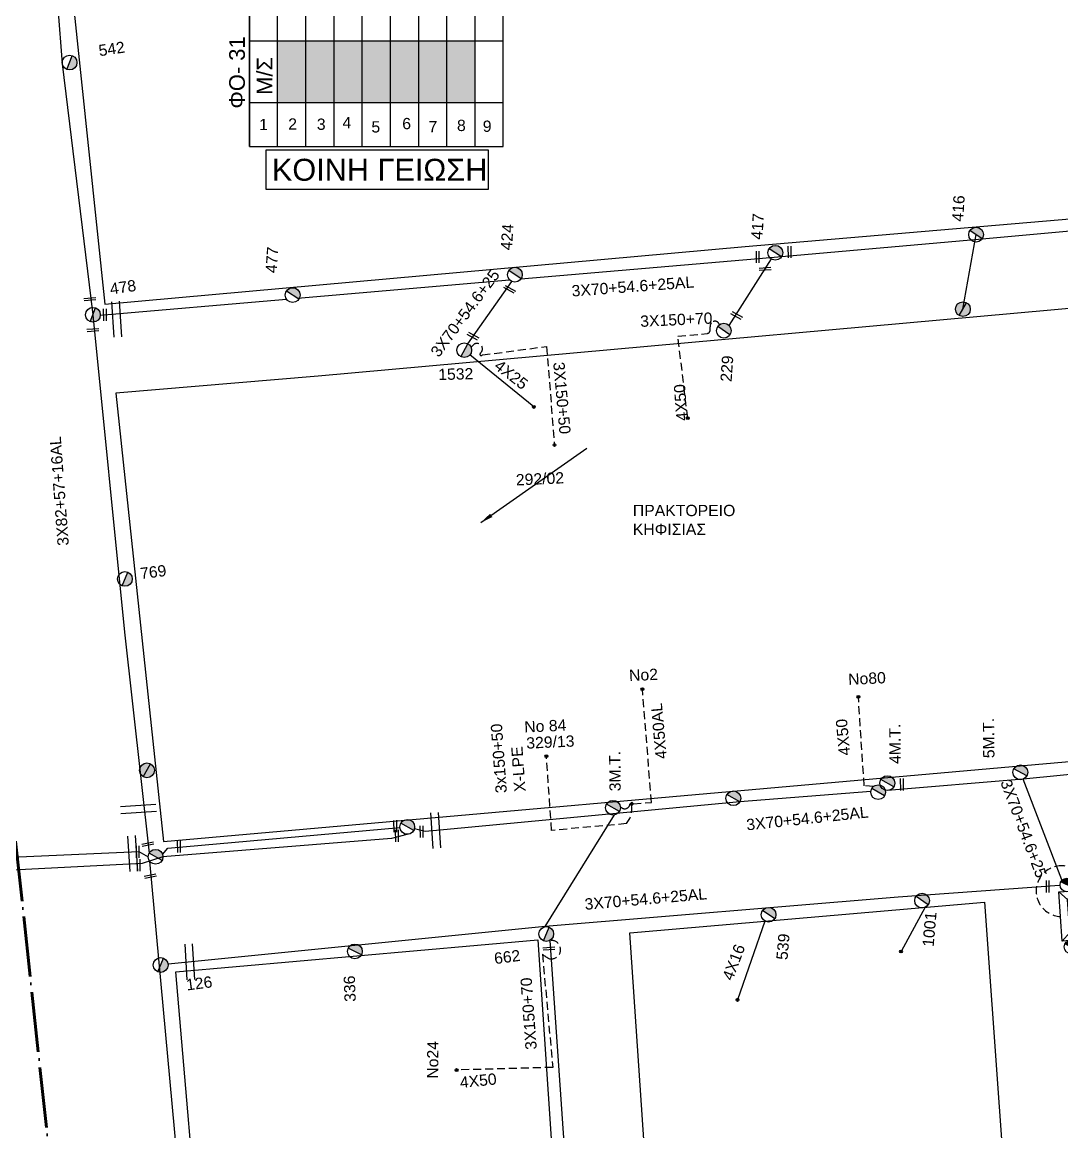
# Model space of a CAD drawing. Header units: millimetres. Extents: x 918 to 3138, y 719 to 1759.
# Drawn here: x 1130.3 to 1296.1, y 1071.1 to 1248.1 of the extents above; entities that cross this region are included whole.
import ezdxf
from ezdxf.enums import TextEntityAlignment as Align

# ---------------------------------------------------------------- set-up
doc = ezdxf.new("R2010")
doc.units = ezdxf.units.MM
doc.header["$LTSCALE"] = 0.5
doc.linetypes.add('ACAD_ISO04W100', pattern=[30, 24, -3, 0, -3])
doc.linetypes.add('DASHED', pattern=[19.05, 12.7, -6.35])
for name, color, linetype in [('Άγνωστα', 7, 'Continuous'), ('Ασφαλειοκιβώτια Χ.Τ 9 αναχωρήσεων', 7, 'Continuous'), ('Επιγραφές - Σχήματα', 7, 'Continuous'), ('Καλώδια ΧΤ   3x150+50AL', 7, 'DASHED'), ('Καλώδια ΧΤ   4x50AL', 7, 'DASHED'), ('Μηχανική τομή', 7, 'Continuous'), ('Στύλος Ξύλινος', 7, 'Continuous'), ('Στύλος Ξύλινος @ 1', 7, 'Continuous'), ('Στύλος ΦΜ', 7, 'Continuous'), ('Στύλος ΦΜ @ 1', 7, 'Continuous'), ('Συνδέσεις', 7, 'Continuous'), ('Συνεστραμμένα ΧΤ   3x70+54.6+25 AL', 7, 'SYN_LINE'), ('Τομή', 7, 'Continuous'), ('Υποσταθμός εναέριος 2 στύλων', 7, 'Continuous'), ('Υποσταθμός πόλεως', 7, 'Continuous'), ('Υπόβαθρο ΔΕΗ', 7, 'Continuous'), ('Υπόγεια καλώδια Παροχών ΧΤ   4x25', 7, 'DASHED'), ('Υπόγεια καλώδια Παροχών ΧΤ   4x50AL', 7, 'DASHED')]:
    doc.layers.add(name, color=color, linetype=linetype)
doc.styles.add('arial', font='ARIAL.TTF')
doc.styles.get("Standard").update_dxf_attribs({"font": 'ARIAL.TTF'})
doc.linetypes.add('SYN_LINE', pattern='A,0.5,-0.0001,["/\\/\\/\\/",Standard,S=0.1,R=0,X=0,Y=-0.05],-0.25', length=0.7501)
doc.dimstyles.new('ISO-25', dxfattribs={"dimtxt": 2.5, "dimasz": 2.5, "dimexe": 1.25, "dimexo": 0.625, "dimtad": 1, "dimtxsty": 'Standard', "dimcen": 2.5, "dimadec": 0, "dimazin": 0, "dimtfac": 1, "dimtmove": 0, "dimatfit": 3, "dimfxl": 1, "dimarcsym": 0})

# ---------------------------------------------------------------- blocks, each defined once
blk = doc.blocks.new('ΑΣΦΑΛΕΙΟΚΙΒΩΤΙΟ ΥΠΟΣΤΑΘΜΟΥ 9 ΑΝΑΧΩΡΗΣΕΩΝ')
at = {"layer": 'Ασφαλειοκιβώτια Χ.Τ 9 αναχωρήσεων', "ltscale": 40}
for p, q in [((-23.8, 40.36), (24.02, 40.36)), ((-9.72, 40.36), (-9.72, -40.64)), ((9.94, 40.36), (9.94, -40.64)), ((-23.8, 31.36), (24.02, 31.36)), ((-23.8, 22.36), (24.02, 22.36)), ((-23.8, 13.36), (24.02, 13.36)), ((-23.8, 4.36), (24.02, 4.36)), ((-23.8, -4.64), (24.02, -4.64)), ((-23.8, -13.64), (24.02, -13.64)), ((-23.8, -22.64), (24.02, -22.64)), ((-23.8, -31.64), (24.02, -31.64))]:
    blk.add_line(p, q, dxfattribs=at)
at = {"layer": 'Ασφαλειοκιβώτια Χ.Τ 9 αναχωρήσεων'}
blk.add_lwpolyline([(-23.8, -40.64), (24.02, -40.64), (24.02, 40.36), (-23.8, 40.36)], close=True, dxfattribs=at)
for s, p in [('1', (-18.54, 37.25)), ('2', (-18.39, 27.98)), ('3', (-18.45, 18.85)), ('4', (-17.96, 10.67)), ('5', (-19.3, 1.44)), ('6', (-18.25, -8.4)), ('7', (-19.23, -16.79)), ('8', (-18.84, -25.86)), ('9', (-19.09, -34.08))]:
    blk.add_text(s, height=3.6, rotation=270, dxfattribs=at).set_placement(p)
at = {"layer": 'Ασφαλειοκιβώτια Χ.Τ 9 αναχωρήσεων', "ltscale": 40}
for tag, height, p in [('ΟΝΟΜΑ', 5, (-0.16, 44.31)), ('ΚΕΙΜΕΝΟ 1', 2, (17.06, 35.59)), ('ΚΕΙΜΕΝΟ 2', 2, (17.06, 26.88)), ('ΚΕΙΜΕΝΟ 3', 2, (17.06, 17.69)), ('ΚΕΙΜΕΝΟ 4', 2, (17.06, 8.71)), ('ΚΕΙΜΕΝΟ 5', 2, (17.06, -0.13)), ('ΚΕΙΜΕΝΟ 6', 2, (17.06, -9.05)), ('ΚΕΙΜΕΝΟ 7', 2, (17.06, -18.13)), ('ΚΕΙΜΕΝΟ 8', 2, (17.06, -26.85)), ('ΚΕΙΜΕΝΟ 9', 2, (17.06, -35.99)), ('ΣΧ', 2, (-0.1, -42.64))]:
    blk.add_attdef(tag, text='', height=height, dxfattribs=at).set_placement(p, align=Align.MIDDLE_CENTER)
blk = doc.blocks.new('ΜΗΧΑΝΙΚΗ ΤΟΜΗ')
at = {"layer": 'Μηχανική τομή', "ltscale": 40}
for p, q in [((-1.89, 0.78), (1.89, 0.78)), ((1.89, 0), (-1.89, 0))]:
    blk.add_line(p, q, dxfattribs=at)
blk = doc.blocks.new('ΤΟΜΗ')
at = {"layer": 'Τομή', "ltscale": 40}
for p, q in [((-5.68, 0), (5.68, 0)), ((5.68, -2.33), (-5.68, -2.33))]:
    blk.add_line(p, q, dxfattribs=at)
blk = doc.blocks.new('ΥΠΑΡΧΩΝ ΤΣΙΜΕΝΤΕΝΙΟΣ ΣΤΥΛΟΣ')
at = {"layer": 'Στύλος ΦΜ'}
blk.add_hatch(color=7, dxfattribs=at).paths.add_polyline_path([(-1.29, -2.28, 0.574793), (2.62, 0, 0.268822), (1.3, 2.27)])
at = {"layer": 'Στύλος ΦΜ', "color": 7}
blk.add_line((-1.29, -2.28), (1.3, 2.27), dxfattribs=at)
blk.add_circle((0, 0), 2.62, dxfattribs=at)
at = {"layer": 'Στύλος ΦΜ', "flags": 4}
for tag, p in [('ΑΡΙΘΜΟΣ', (-4.68, 8.05)), ('ΤΥΠΟΣ', (-4.91, 3.03))]:
    blk.add_attdef(tag, p, '', height=4, dxfattribs=at)
blk = doc.blocks.new('ΥΠΑΡΧΩΝ ΞΥΛΙΝΟΣ ΣΤΥΛΟΣ')
at = {"layer": 'Στύλος Ξύλινος'}
h = blk.add_hatch(color=7, dxfattribs=at)
h.paths.add_polyline_path([(-2.62, 0, 0.270008), (-1.29, -2.28), (1.3, 2.27, 0.576266)])
h.paths.add_polyline_path([(-1.29, -2.28, 0.574793), (2.62, 0, 0.268822), (1.3, 2.27)])
at = {"layer": 'Στύλος Ξύλινος', "color": 7}
blk.add_line((-1.29, -2.28), (1.3, 2.27), dxfattribs=at)
blk.add_circle((0, 0), 2.62, dxfattribs=at)
at = {"layer": 'Στύλος Ξύλινος', "flags": 4}
for tag, p in [('ΑΡΙΘΜΟΣ', (-4.91, 8.6)), ('ΤΥΠΟΣ', (-4.85, 3.39))]:
    blk.add_attdef(tag, p, '', height=4, dxfattribs=at)
blk = doc.blocks.new('ΥΠΟΣΤΑΘΜΟΣ ΕΝΑΕΡΙΟΣ ΕΠΙ 2 ΣΤΥΛΩΝ')
at = {"layer": 'Υποσταθμός εναέριος 2 στύλων', "linetype": 'Continuous'}
for points in [[(-11.97, -2.11, 0.574793), (-8.45, -0.07, 0.268822), (-9.64, 1.98)], [(9.68, -2.15, 0.574793), (13.19, -0.1, 0.268822), (12.01, 1.95)]]:
    blk.add_hatch(color=256, dxfattribs=at).paths.add_polyline_path(points)
for p, q in [((-11.97, -2.11), (-9.64, 1.98)), ((9.68, -2.15), (12.01, 1.95))]:
    blk.add_line(p, q, dxfattribs=at)
for centre in [(-10.81, -0.07), (10.84, -0.1)]:
    blk.add_circle(centre, 2.36, dxfattribs=at)
at = {"layer": 'Υποσταθμός πόλεως', "linetype": 'Continuous', "ltscale": 40}
blk.add_lwpolyline([(-8.57, 2.82), (8.57, 2.82), (8.57, -2.82), (-8.57, -2.82)], close=True, dxfattribs=at)
for points in [[(-5.75, 0), (-8.57, 2.82)], [(-8.57, -2.82), (-5.75, 0)], [(-5.75, 0), (5.75, 0)], [(5.75, 0), (8.57, 2.82)], [(8.57, -2.82), (5.75, 0)]]:
    blk.add_lwpolyline(points, dxfattribs=at)
at = {"layer": 'Υποσταθμός εναέριος 2 στύλων', "ltscale": 40, "flags": 1}
for tag, p in [('ΜΕΤΑΣΧΗΜΑΤΙΣΜΟΣ', (14.09, 2.51)), ('ΙΣΧΥΣ', (14.07, -0.28)), ('ΑΡΙΘΜΟΣ', (14.19, -3))]:
    blk.add_attdef(tag, p, '', height=1.8, dxfattribs=at)
blk = doc.blocks.new('_ΣΥΝΔΕΣΗ')
at = {"layer": 'Συνδέσεις', "linetype": 'SYN_LINE', "ltscale": 40}
blk.add_hatch(color=256, dxfattribs=at).paths.add_polyline_path([(0.5, -0.01, 1), (-0.5, -0.01, 1)])
at = {"layer": 'Συνδέσεις'}
blk.add_circle((0, -0.01), 0.5, dxfattribs=at)
blk = doc.blocks.new('TSONTA XT1')
at = {"ltscale": 40}
h = blk.add_hatch(color=256, dxfattribs=at)
h.dxf.hatch_style = 1
h.paths.add_polyline_path([(595.96, 2487.66), (597.07, 2488.77), (595.96, 2489.87), (594.85, 2488.77)])
blk.add_lwpolyline([(594.85, 2488.77), (595.96, 2489.87), (597.07, 2488.77), (595.96, 2487.66)], close=True, dxfattribs=at)

msp = doc.modelspace()

# ---------------------------------------------------------------- hatches: boundary and pattern name
at = {"layer": 'Ασφαλειοκιβώτια Χ.Τ 9 αναχωρήσεων', "ltscale": 40}
for color, points in [(151, [(1171.01, 1245.08), (1171.01, 1235.26), (1175.51, 1235.26), (1175.51, 1245.08)]), (30, [(1175.51, 1245.08), (1175.51, 1235.26), (1180.01, 1235.26), (1180.01, 1245.08)]), (6, [(1180.01, 1245.08), (1180.01, 1235.26), (1184.51, 1235.26), (1184.51, 1245.08)]), (62, [(1184.51, 1245.08), (1184.51, 1235.26), (1189.01, 1235.26), (1189.01, 1245.08)]), (5, [(1189.01, 1245.08), (1189.01, 1235.26), (1193.51, 1235.26), (1193.51, 1245.08)]), (2, [(1193.51, 1245.08), (1193.51, 1235.26), (1198.01, 1235.26), (1198.01, 1245.08)]), (85, [(1198.01, 1245.08), (1198.01, 1235.26), (1202.51, 1235.26), (1202.51, 1245.08)])]:
    msp.add_hatch(color=color, dxfattribs=at).paths.add_polyline_path(points)

# ---------------------------------------------------------------- linework, layer by layer
at = {"layer": 'Άγνωστα', "color": 2, "ltscale": 40}
msp.add_lwpolyline([(1133.88, 1277.17), (1136.67, 1241.42), (1141.55, 1201.39), (1146.59, 1150.79), (1150.51, 1115.52)], dxfattribs=at)
at = {"layer": 'Άγνωστα', "color": 62, "linetype": 'DASHED', "ltscale": 0.2}
msp.add_lwpolyline([(1236.42, 1184.92), (1234.85, 1197.96), (1239.52, 1198.41, 0.328761), (1239.98, 1198.82, 0.089563), (1240, 1199.47, -0.215499), (1240.18, 1200.1, -0.613405), (1241.48, 1199.8, -5.429327)], format="xyb", dxfattribs=at)
at = {"layer": 'Άγνωστα', "color": 5, "ltscale": 40}
msp.add_lwpolyline([(1150.58, 1114.26), (1154.86, 1067.55), (1161.12, 1001.15), (1162.29, 986.76), (1162.35, 986.26)], dxfattribs=at)
at = {"layer": 'Άγνωστα', "color": 27, "linetype": 'SYN_LINE', "ltscale": 15}
msp.add_lwpolyline([(1248.73, 1104.69), (1244.36, 1092.12)], dxfattribs=at)
at = {"layer": 'Άγνωστα', "color": 27, "linetype": 'DASHED', "ltscale": 0.2}
msp.add_lwpolyline([(1214.41, 1101.6, -1.25864), (1214.27, 1098.73, -0.039371), (1213.25, 1099.4), (1214.89, 1081.36)], format="xyb", dxfattribs=at)
msp.add_lwpolyline([(1214.89, 1081.36), (1199.56, 1080.95)], dxfattribs=at)
at = {"layer": 'Επιγραφές - Σχήματα', "color": 1, "linetype": 'ACAD_ISO04W100', "lineweight": 60, "ltscale": 0.8}
msp.add_lwpolyline([(1061.96, 1743.03), (1145.77, 963.48)], dxfattribs=at)
at = {"layer": 'Επιγραφές - Σχήματα', "color": 190}
msp.add_lwpolyline([(1169.14, 1221.45), (1204.65, 1221.45), (1204.65, 1227.62), (1169.14, 1227.62)], close=True, dxfattribs=at)
at = {"layer": 'Καλώδια ΧΤ   3x150+50AL', "color": 62, "linetype": 'DASHED', "ltscale": 0.2}
msp.add_lwpolyline([(1201.94, 1195.98, -1.598658), (1203.33, 1195.25, 1.062501), (1203.67, 1194.98), (1213.9, 1196.34), (1215.17, 1180.63)], format="xyb", dxfattribs=at)
at = {"layer": 'Καλώδια ΧΤ   3x150+50AL', "color": 27, "ltscale": 0.2}
msp.add_lwpolyline([(1227.48, 1123.13, -0.202337), (1226.66, 1120.24), (1214.71, 1119.16), (1213.88, 1131.11)], format="xyb", dxfattribs=at)
at = {"layer": 'Καλώδια ΧΤ   3x150+50AL', "color": 27, "ltscale": 20}
msp.add_arc((1226.37, 1123.46), 0.851, 213.4661, 355.6087, dxfattribs=at)
at = {"layer": 'Καλώδια ΧΤ   4x50AL', "color": 1, "linetype": 'DASHED', "ltscale": 0.2}
msp.add_lwpolyline([(1266.03, 1126.15), (1264.57, 1126.29), (1263.64, 1140.46)], dxfattribs=at)
at = {"layer": 'Συνεστραμμένα ΧΤ   3x70+54.6+25 AL', "color": 62, "linetype": 'SYN_LINE', "ltscale": 20}
for points in [[(1209.81, 1207.12), (1251.42, 1210.71), (1283.4, 1213.52), (1323.8, 1217.18)], [(1174.16, 1204.03), (1208.02, 1206.96)], [(1142.73, 1201.31), (1172.42, 1203.88)]]:
    msp.add_lwpolyline(points, dxfattribs=at)
at = {"layer": 'Συνεστραμμένα ΧΤ   3x70+54.6+25 AL', "color": 62, "linetype": 'SYN_LINE', "ltscale": 15}
for points in [[(1280.31, 1202.29), (1282.42, 1214.17)], [(1243.01, 1199.69), (1249.76, 1210.29)]]:
    msp.add_lwpolyline(points, dxfattribs=at)
at = {"layer": 'Συνεστραμμένα ΧΤ   3x70+54.6+25 AL', "color": 62, "ltscale": 15}
msp.add_lwpolyline([(1201.34, 1196.78), (1208.37, 1206.72)], dxfattribs=at)
at = {"layer": 'Συνεστραμμένα ΧΤ   3x70+54.6+25 AL', "color": 1, "ltscale": 20}
for points in [[(1330.24, 1131.04), (1313.52, 1129.66), (1289.91, 1127.33), (1268.3, 1125.52)], [(1296.09, 1111.28), (1289.91, 1127.33)], [(1265.63, 1125.39), (1244.73, 1123.72), (1223.9, 1121.76)], [(1223.9, 1121.76), (1196.34, 1119.16), (1194.53, 1118.99), (1192.84, 1119.43)]]:
    msp.add_lwpolyline(points, dxfattribs=at)
at = {"layer": 'Συνεστραμμένα ΧΤ   3x70+54.6+25 AL', "color": 27, "ltscale": 20}
for points in [[(1213.71, 1103.81), (1224.74, 1121.62)], [(1295.73, 1110.35), (1269.99, 1108.5), (1213.71, 1103.81), (1153.53, 1097.84)], [(1214.41, 1101.6), (1216.74, 1068.61), (1219.32, 1032.92)]]:
    msp.add_lwpolyline(points, dxfattribs=at)
at = {"layer": 'Συνεστραμμένα ΧΤ   3x70+54.6+25 AL', "color": 5, "ltscale": 20}
msp.add_lwpolyline([(1191.82, 1118.55), (1189.17, 1117.86), (1152.72, 1114.96), (1149.43, 1113.88), (1112.16, 1111.99)], dxfattribs=at)
at = {"layer": 'Συνεστραμμένα ΧΤ   3x70+54.6+25 AL', "color": 85, "ltscale": 20}
for points in [[(1152.66, 1115.32), (1153.48, 1116.33), (1190.52, 1119.61)], [(1113.16, 1113.66), (1114.15, 1114.23), (1148.9, 1115.78), (1150.36, 1114.94)]]:
    msp.add_lwpolyline(points, dxfattribs=at)
at = {"layer": 'Συνεστραμμένα ΧΤ   3x70+54.6+25 AL', "color": 62, "linetype": 'DASHED', "ltscale": 0.2}
msp.add_lwpolyline([(1333.2, 1115.23), (1333.17, 1115.68, 0.788046), (1332.11, 1115.86, -0.074617), (1331.78, 1115.32), (1298.84, 1112.38), (1298.36, 1112.73, 0.144233), (1296.2, 1113.52, 1.002286), (1295.91, 1105.43, 0.167022)], format="xyb", dxfattribs=at)
at = {"layer": 'Συνεστραμμένα ΧΤ   3x70+54.6+25 AL', "color": 62, "ltscale": 20}
msp.add_lwpolyline([(1292.53, 1110.21, 0.005698), (1292.52, 1110.12)], format="xyb", dxfattribs=at)
at = {"layer": 'Συνεστραμμένα ΧΤ   3x70+54.6+25 AL', "color": 27, "ltscale": 10}
msp.add_lwpolyline([(1274.3, 1106.91), (1270.44, 1099.85)], dxfattribs=at)
at = {"layer": 'Υπόβαθρο ΔΕΗ'}
for points in [[(1135.77, 1276.01), (1143.46, 1203.11), (1245.58, 1212.27), (1321.7, 1218.75), (1322.48, 1219.57), (1318.91, 1259.59), (1316.55, 1289.65), (1247.13, 1284.6), (1177.14, 1278.96), (1135.77, 1276.01)], [(1145.2, 1188.87), (1152.83, 1117.39), (1286.41, 1129.18), (1329.87, 1133), (1323.83, 1204.8), (1177.49, 1191.61), (1145.2, 1188.87)], [(1227.17, 1102.82), (1283.76, 1107.73), (1290.77, 1009.77), (1233.84, 1004.73), (1227.17, 1102.82)], [(1154.76, 1096.6), (1212.54, 1101.69), (1219.12, 1003.36), (1163.18, 998.56), (1154.76, 1096.6)]]:
    msp.add_lwpolyline(points, dxfattribs=at)
at = {"layer": 'Υπόγεια καλώδια Παροχών ΧΤ   4x25', "color": 62, "linetype": 'SYN_LINE', "ltscale": 15}
msp.add_lwpolyline([(1211.87, 1186.69), (1201.69, 1195)], dxfattribs=at)
at = {"layer": 'Υπόγεια καλώδια Παροχών ΧΤ   4x50AL', "color": 27, "linetype": 'DASHED', "ltscale": 0.2}
msp.add_lwpolyline([(1227.75, 1123.4), (1230.65, 1123.63, 1.253101), (1230.65, 1123.63), (1229.19, 1141.68)], format="xyb", dxfattribs=at)

# ---------------------------------------------------------------- block references
at = {"layer": 'Ασφαλειοκιβώτια Χ.Τ 9 αναχωρήσεων', "xscale": 0.5, "yscale": 0.5, "zscale": 0.5, "rotation": 90}
msp.add_blockref('ΑΣΦΑΛΕΙΟΚΙΒΩΤΙΟ ΥΠΟΣΤΑΘΜΟΥ 9 ΑΝΑΧΩΡΗΣΕΩΝ', (1186.69, 1240.11), dxfattribs=at).add_auto_attribs({'ΟΝΟΜΑ': 'ΦΟ- 31'})
at = {"layer": 'Μηχανική τομή'}
for p, xscale, yscale, zscale, rotation in [((1252.47, 1211.4), 0.4999999999999997, 0.4999999999999997, 0.4999999999999997, 270.577947933592), ((1247.38, 1210.61), 0.4999999999999997, 0.4999999999999997, 0.4999999999999997, 270.577947933592), ((1248.74, 1208.9), 0.4999999999999992, 0.4999999999999992, 0.4999999999999992, 184.1092809294413), ((1208.12, 1205.62), 0.4999999999999913, 0.4999999999999913, 0.4999999999999913, 151.5417746253071), ((1141.05, 1204.08), 0.4999999999999992, 0.4999999999999992, 0.4999999999999992, 184.1092809294413), ((1143.27, 1201.37), 0.4999999999999997, 0.4999999999999997, 0.4999999999999997, 270.577947933592), ((1244.32, 1201.45), 0.4999999999999913, 0.4999999999999913, 0.4999999999999913, 151.5417746253071), ((1141.54, 1199.14), 0.4999999999999992, 0.4999999999999992, 0.4999999999999992, 184.1092809294413), ((1202.27, 1198.16), 0.4999999999999913, 0.4999999999999913, 0.4999999999999913, 151.5417746253071), ((1270.38, 1126.48), 0.4999999999999997, 0.4999999999999997, 0.4999999999999997, 270.577947933592), ((1189.58, 1119.82), 0.4999999999999997, 0.4999999999999997, 0.4999999999999997, 270.577947933592), ((1189.84, 1118.28), 0.4999999999999997, 0.4999999999999997, 0.4999999999999997, 270.577947933592), ((1193.78, 1118.96), 0.4999999999999997, 0.4999999999999997, 0.4999999999999997, 270.577947933592), ((1148.5, 1115.75), 0.4999999999999997, 0.4999999999999997, 0.4999999999999997, 270.577947933592), ((1150.27, 1117.15), 0.4999999999999996, 0.4999999999999996, 0.4999999999999996, 192.0566803972679), ((1155.06, 1116.59), 0.4999999999999997, 0.4999999999999997, 0.4999999999999997, 270.577947933592), ((1148.63, 1113.6), 0.4999999999999997, 0.4999999999999997, 0.4999999999999997, 270.577947933592), ((1150.67, 1112.06), 0.4999999999999996, 0.4999999999999996, 0.4999999999999996, 192.0566803972679), ((1293.63, 1110.2), 0.4999999999999997, 0.4999999999999997, 0.4999999999999997, 270.577947933592), ((1214.28, 1100.51), 0.4999999999999992, 0.4999999999999992, 0.4999999999999992, 184.1092809294413)]:
    msp.add_blockref('ΜΗΧΑΝΙΚΗ ΤΟΜΗ', p, dxfattribs=dict(at, xscale=xscale, yscale=yscale, zscale=zscale, rotation=rotation))
at = {"layer": 'Στύλος Ξύλινος @ 1', "ltscale": 40, "xscale": 0.4499999999998181, "yscale": 0.4499999999998181, "zscale": 0.4499999999998181}
for p in [(1280.31, 1202.29), (1150.17, 1128.74)]:
    msp.add_blockref('ΥΠΑΡΧΩΝ ΞΥΛΙΝΟΣ ΣΤΥΛΟΣ', p, dxfattribs=at)
at = {"layer": 'Στύλος ΦΜ @ 1', "ltscale": 40}
ref = msp.add_blockref('ΥΠΑΡΧΩΝ ΤΣΙΜΕΝΤΕΝΙΟΣ ΣΤΥΛΟΣ', (1137.83, 1241.62), dxfattribs=dict(at, xscale=0.449999999999818, yscale=0.449999999999818, zscale=0.449999999999818, rotation=8.384454364125478))
ref.add_attrib('ΤΥΠΟΣ', '542', (1142.6, 1242.62), dxfattribs={"layer": 'Στύλος ΦΜ', "height": 1.8, "rotation": 8.3845, "flags": 4})
ref = msp.add_blockref('ΥΠΑΡΧΩΝ ΤΣΙΜΕΝΤΕΝΙΟΣ ΣΤΥΛΟΣ', (1282.42, 1214.17), dxfattribs=dict(at, xscale=0.4499999999998179, yscale=0.4499999999998179, zscale=0.4499999999998179, rotation=86.17244704343412))
ref.add_attrib('ΤΥΠΟΣ', '416', (1280.34, 1216.21), dxfattribs={"layer": 'Στύλος ΦΜ', "height": 1.8, "rotation": 86.1724, "flags": 4})
ref = msp.add_blockref('ΥΠΑΡΧΩΝ ΤΣΙΜΕΝΤΕΝΙΟΣ ΣΤΥΛΟΣ', (1208.85, 1207.79), dxfattribs=dict(at, xscale=0.4499999999998179, yscale=0.4499999999998179, zscale=0.4499999999998179, rotation=86.17244704343412))
ref.add_attrib('ΤΥΠΟΣ', '424', (1208.37, 1211.63), dxfattribs={"layer": 'Στύλος ΦΜ', "height": 1.8, "rotation": 86.1724, "flags": 4})
ref = msp.add_blockref('ΥΠΑΡΧΩΝ ΤΣΙΜΕΝΤΕΝΙΟΣ ΣΤΥΛΟΣ', (1250.39, 1211.28), dxfattribs=dict(at, xscale=0.4499999999998179, yscale=0.4499999999998179, zscale=0.4499999999998179, rotation=86.17244704343412))
ref.add_attrib('ΤΥΠΟΣ', '417', (1248.32, 1213.32), dxfattribs={"layer": 'Στύλος ΦΜ', "height": 1.8, "rotation": 86.1724, "flags": 4})
ref = msp.add_blockref('ΥΠΑΡΧΩΝ ΤΣΙΜΕΝΤΕΝΙΟΣ ΣΤΥΛΟΣ', (1173.41, 1204.53), dxfattribs=dict(at, xscale=0.4499999999998179, yscale=0.4499999999998179, zscale=0.4499999999998179, rotation=86.17244704343412))
ref.add_attrib('ΤΥΠΟΣ', '477', (1170.86, 1207.99), dxfattribs={"layer": 'Στύλος ΦΜ', "height": 1.8, "rotation": 86.1724, "flags": 4})
ref = msp.add_blockref('ΥΠΑΡΧΩΝ ΤΣΙΜΕΝΤΕΝΙΟΣ ΣΤΥΛΟΣ', (1141.55, 1201.39), dxfattribs=dict(at, xscale=0.449999999999818, yscale=0.449999999999818, zscale=0.449999999999818, rotation=8.384454364125478))
ref.add_attrib('ΤΥΠΟΣ', '478', (1144.4, 1204.61), dxfattribs={"layer": 'Στύλος ΦΜ', "height": 1.8, "rotation": 8.3845, "flags": 4})
ref = msp.add_blockref('ΥΠΑΡΧΩΝ ΤΣΙΜΕΝΤΕΝΙΟΣ ΣΤΥΛΟΣ', (1242.18, 1198.85), dxfattribs=dict(at, xscale=0.4499999999998179, yscale=0.4499999999998179, zscale=0.4499999999998179, rotation=86.17244704343412))
ref.add_attrib('ΤΥΠΟΣ', '229', (1243.42, 1190.65), dxfattribs={"layer": 'Στύλος ΦΜ', "height": 1.8, "rotation": 86.1724, "flags": 4})
ref = msp.add_blockref('ΥΠΑΡΧΩΝ ΤΣΙΜΕΝΤΕΝΙΟΣ ΣΤΥΛΟΣ', (1200.78, 1195.75), dxfattribs=dict(at, xscale=0.4499999999998179, yscale=0.4499999999998179, zscale=0.4499999999998179, rotation=1.322305748327278))
ref.add_attrib('ΤΥΠΟΣ', '1532', (1196.65, 1190.98), dxfattribs={"layer": 'Στύλος ΦΜ', "height": 1.8, "rotation": 1.3223, "flags": 4})
ref = msp.add_blockref('ΥΠΑΡΧΩΝ ΤΣΙΜΕΝΤΕΝΙΟΣ ΣΤΥΛΟΣ', (1146.65, 1159.27), dxfattribs=dict(at, xscale=0.449999999999818, yscale=0.449999999999818, zscale=0.449999999999818, rotation=7.333960495375945))
ref.add_attrib('ΤΥΠΟΣ', '769', (1149.2, 1159.22), dxfattribs={"layer": 'Στύλος ΦΜ', "height": 1.8, "rotation": 7.334, "flags": 4})
ref = msp.add_blockref('ΥΠΑΡΧΩΝ ΤΣΙΜΕΝΤΕΝΙΟΣ ΣΤΥΛΟΣ', (1289.48, 1128.43), dxfattribs=dict(at, xscale=0.449999999999818, yscale=0.449999999999818, zscale=0.449999999999818, rotation=90.57296713480032))
ref.add_attrib('ΤΥΠΟΣ', '5M.T.', (1285.35, 1130.68), dxfattribs={"layer": 'Στύλος ΦΜ', "height": 1.8, "rotation": 90.573, "flags": 4})
ref = msp.add_blockref('ΥΠΑΡΧΩΝ ΤΣΙΜΕΝΤΕΝΙΟΣ ΣΤΥΛΟΣ', (1266.8, 1125.26), dxfattribs=dict(at, xscale=0.449999999999818, yscale=0.449999999999818, zscale=0.449999999999818, rotation=90.57296713480032))
ref.add_attrib('ΤΥΠΟΣ', '4M.T.', (1270.41, 1129.77), dxfattribs={"layer": 'Στύλος ΦΜ', "height": 1.8, "rotation": 90.573, "flags": 4})
ref = msp.add_blockref('ΥΠΑΡΧΩΝ ΤΣΙΜΕΝΤΕΝΙΟΣ ΣΤΥΛΟΣ', (1224.5, 1122.77), dxfattribs=dict(at, xscale=0.449999999999818, yscale=0.449999999999818, zscale=0.449999999999818, rotation=90.57296713480032))
ref.add_attrib('ΤΥΠΟΣ', '3M.T.', (1225.74, 1125.41), dxfattribs={"layer": 'Στύλος ΦΜ', "height": 1.8, "rotation": 90.573, "flags": 4})
at = {"layer": 'Στύλος ΦΜ @ 1', "ltscale": 40, "xscale": 0.449999999999818, "yscale": 0.449999999999818, "zscale": 0.449999999999818, "rotation": 90.57296713480032}
for p in [(1268.26, 1126.7), (1243.7, 1124.29), (1191.69, 1119.72), (1151.54, 1114.95)]:
    msp.add_blockref('ΥΠΑΡΧΩΝ ΤΣΙΜΕΝΤΕΝΙΟΣ ΣΤΥΛΟΣ', p, dxfattribs=at)
at = {"layer": 'Στύλος ΦΜ @ 1', "ltscale": 40}
ref = msp.add_blockref('ΥΠΑΡΧΩΝ ΤΣΙΜΕΝΤΕΝΙΟΣ ΣΤΥΛΟΣ', (1273.8, 1107.97), dxfattribs=dict(at, xscale=0.449999999999818, yscale=0.449999999999818, zscale=0.449999999999818, rotation=85.03830564381218))
ref.add_attrib('ΤΥΠΟΣ', '1001', (1275.64, 1100.54), dxfattribs={"layer": 'Στύλος ΦΜ', "height": 1.8, "rotation": 85.0383, "flags": 4})
ref = msp.add_blockref('ΥΠΑΡΧΩΝ ΤΣΙΜΕΝΤΕΝΙΟΣ ΣΤΥΛΟΣ', (1249.32, 1105.71), dxfattribs=dict(at, xscale=0.449999999999818, yscale=0.449999999999818, zscale=0.449999999999818, rotation=85.03830564381218))
ref.add_attrib('ΤΥΠΟΣ', '539', (1252.33, 1098.44), dxfattribs={"layer": 'Στύλος ΦΜ', "height": 1.8, "rotation": 85.0383, "flags": 4})
ref = msp.add_blockref('ΥΠΑΡΧΩΝ ΤΣΙΜΕΝΤΕΝΙΟΣ ΣΤΥΛΟΣ', (1213.86, 1102.64), dxfattribs=dict(at, xscale=0.449999999999818, yscale=0.449999999999818, zscale=0.449999999999818, rotation=7.333960495375943))
ref.add_attrib('ΤΥΠΟΣ', '662', (1205.66, 1097.83), dxfattribs={"layer": 'Στύλος ΦΜ', "height": 1.8, "rotation": 7.334, "flags": 4})
ref = msp.add_blockref('ΥΠΑΡΧΩΝ ΤΣΙΜΕΝΤΕΝΙΟΣ ΣΤΥΛΟΣ', (1183.33, 1099.86), dxfattribs=dict(at, xscale=0.449999999999818, yscale=0.449999999999818, zscale=0.449999999999818, rotation=92.28601574942836))
ref.add_attrib('ΤΥΠΟΣ', '336', (1183.49, 1091.85), dxfattribs={"layer": 'Στύλος ΦΜ', "height": 1.8, "rotation": 92.286, "flags": 4})
ref = msp.add_blockref('ΥΠΑΡΧΩΝ ΤΣΙΜΕΝΤΕΝΙΟΣ ΣΤΥΛΟΣ', (1152.36, 1097.69), dxfattribs=dict(at, xscale=0.449999999999818, yscale=0.449999999999818, zscale=0.449999999999818, rotation=7.333960495375943))
ref.add_attrib('ΤΥΠΟΣ', '126', (1156.53, 1093.62), dxfattribs={"layer": 'Στύλος ΦΜ', "height": 1.8, "rotation": 7.334, "flags": 4})
at = {"layer": 'Συνδέσεις'}
for name, p, xscale, yscale, zscale in [('_ΣΥΝΔΕΣΗ', (1211.87, 1186.7), 0.4500000000000455, 0.4500000000000455, 0.4500000000000455), ('_ΣΥΝΔΕΣΗ', (1236.42, 1184.92), 0.4500000000000455, 0.4500000000000455, 0.4500000000000455), ('_ΣΥΝΔΕΣΗ', (1215.17, 1180.63), 0.4500000000000455, 0.4500000000000455, 0.4500000000000455), ('_ΣΥΝΔΕΣΗ', (1229.19, 1141.69), 0.4500000000000455, 0.4500000000000455, 0.4500000000000455), ('_ΣΥΝΔΕΣΗ', (1263.64, 1140.46), 0.4500000000000455, 0.4500000000000455, 0.4500000000000455), ('_ΣΥΝΔΕΣΗ', (1213.88, 1130.98), 0.4500000000000455, 0.4500000000000455, 0.4500000000000455), ('TSONTA XT1', (1083.68, 522.85), 0.241305413041684, 0.241305413041684, 0.241305413041684), ('_ΣΥΝΔΕΣΗ', (1270.44, 1099.85), 0.4500000000000455, 0.4500000000000455, 0.4500000000000455), ('_ΣΥΝΔΕΣΗ', (1244.36, 1092.12), 0.4500000000000455, 0.4500000000000455, 0.4500000000000455), ('_ΣΥΝΔΕΣΗ', (1199.56, 1080.95), 0.4500000000000455, 0.4500000000000455, 0.4500000000000455)]:
    msp.add_blockref(name, p, dxfattribs=dict(at, xscale=xscale, yscale=yscale, zscale=zscale))
at = {"layer": 'Τομή'}
for p, xscale, yscale, zscale, rotation in [((1144.75, 1200.64), 0.5, 0.5, 0.5, 93.53930974426372), ((1148.76, 1123.15), 0.4999999999999998, 0.4999999999999998, 0.4999999999999998, 3.545975908835903), ((1196.81, 1119.2), 0.4999999999999998, 0.4999999999999998, 0.4999999999999998, 273.5459759088359), ((1148.46, 1115.49), 0.4999999999999998, 0.4999999999999998, 0.4999999999999998, 273.5459759088359), ((1157.58, 1098.24), 0.4999999999999998, 0.4999999999999998, 0.4999999999999998, 273.5459759088359)]:
    msp.add_blockref('ΤΟΜΗ', p, dxfattribs=dict(at, xscale=xscale, yscale=yscale, zscale=zscale, rotation=rotation))
at = {"layer": 'Υποσταθμός εναέριος 2 στύλων', "xscale": 0.4579415506171309, "yscale": 0.4579415506171309, "zscale": 0.4579415506171309, "rotation": 93.85489241138364}
msp.add_blockref('ΥΠΟΣΤΑΘΜΟΣ ΕΝΑΕΡΙΟΣ ΕΠΙ 2 ΣΤΥΛΩΝ', (1297.19, 1105.51), dxfattribs=at)

# ---------------------------------------------------------------- texts
at = {"layer": 'Άγνωστα', "ltscale": 40, "char_height": 1.8, "width": 17.1868, "attachment_point": 1, "style": 'arial'}
for s, insert, rotation in [('3X150+70', (1228.8, 1201.25), 2.6643), ('3X82+57+16AL', (1135.92, 1164.49), 94.2347), ('Νο2', (1227.02, 1144.76), 2.6643), ('Νο80', (1261.97, 1144.16), 2.6643), ('3x150+50 X-LPE', (1205.79, 1125.03), 94.1563), ('No 84', (1210.31, 1136.56), 2.6643), ('329/13', (1210.63, 1133.98), 2.6643), ('3X150+70', (1210.56, 1084.12), 94.1563), ('Νο24', (1194.81, 1079.57), 89.3883), ('4X50', (1199.99, 1079.85), 5.8657)]:
    msp.add_mtext(s, dxfattribs=dict(at, insert=insert, rotation=rotation))
at = {"layer": 'Επιγραφές - Σχήματα', "insert": (1167.69, 1236.47), "char_height": 2.5, "width": 2.2495, "attachment_point": 1, "rotation": 90}
msp.add_mtext('Μ/Σ', dxfattribs=at)
at = {"layer": 'Επιγραφές - Σχήματα', "color": 190, "insert": (1170.1, 1226.27), "char_height": 3.5, "width": 35.1311, "attachment_point": 1}
msp.add_mtext('KOINH ΓΕΙΩΣΗ', dxfattribs=at)
at = {"layer": 'Επιγραφές - Σχήματα', "ltscale": 0.2, "char_height": 1.8, "attachment_point": 1}
for s, insert, width, rotation in [('4Χ50', (1234.63, 1184.4), 4.4496, 94.3547), ('4Χ16', (1241.87, 1095.71), 2.6427, 69.3846)]:
    msp.add_mtext(s, dxfattribs=dict(at, insert=insert, width=width, rotation=rotation))
at = {"layer": 'Επιγραφές - Σχήματα', "ltscale": 40, "insert": (1208.97, 1175.96), "char_height": 1.8, "width": 17.1868, "attachment_point": 1, "rotation": 2.6643, "style": 'arial'}
msp.add_mtext('292/02', dxfattribs=at)
at = {"layer": 'Επιγραφές - Σχήματα', "color": 1, "ltscale": 0.2, "insert": (1227.67, 1171.08), "char_height": 1.8, "width": 11.9559, "attachment_point": 1}
msp.add_mtext('ΠΡΑΚΤΟΡΕΙΟ ΚΗΦΙΣΙΑΣ', dxfattribs=at)
at = {"layer": 'Καλώδια ΧΤ   3x150+50AL', "ltscale": 40, "insert": (1216.76, 1193.94), "char_height": 1.8, "width": 17.1868, "attachment_point": 1, "rotation": 275.053, "style": 'arial'}
msp.add_mtext('3X150+50', dxfattribs=at)
at = {"layer": 'Καλώδια ΧΤ   4x50AL', "ltscale": 40, "insert": (1260.55, 1131.01), "char_height": 1.8, "width": 17.1868, "attachment_point": 1, "rotation": 95.2181, "style": 'arial'}
msp.add_mtext('4X50', dxfattribs=at)
at = {"layer": 'Συνεστραμμένα ΧΤ   3x70+54.6+25 AL', "ltscale": 40, "char_height": 1.8, "width": 17.1868, "attachment_point": 1, "style": 'arial'}
for insert, rotation in [((1195.27, 1195.56), 53.4148), ((1287.94, 1127.49), 290.6755)]:
    msp.add_mtext('3X70+54.6+25', dxfattribs=dict(at, insert=insert, rotation=rotation))
at = {"layer": 'Συνεστραμμένα ΧΤ   3x70+54.6+25 AL', "ltscale": 20, "char_height": 1.8, "width": 17.1868, "attachment_point": 1, "style": 'arial'}
for insert, rotation in [((1217.84, 1206.09), 4.2672), ((1245.68, 1120.94), 6.0973), ((1219.9, 1108.28), 4.9764)]:
    msp.add_mtext('3X70+54.6+25AL', dxfattribs=dict(at, insert=insert, rotation=rotation))
at = {"layer": 'Υπόγεια καλώδια Παροχών ΧΤ   4x25', "ltscale": 0.2, "insert": (1206.51, 1194.36), "char_height": 1.8, "width": 17.1868, "attachment_point": 1, "rotation": 322.2261, "style": 'arial'}
msp.add_mtext('4X25', dxfattribs=at)
at = {"layer": 'Υπόγεια καλώδια Παροχών ΧΤ   4x50AL', "ltscale": 40, "insert": (1231.32, 1130.46), "char_height": 1.8, "width": 17.1868, "attachment_point": 1, "rotation": 95.2181, "style": 'arial'}
msp.add_mtext('4X50AL', dxfattribs=at)

# ---------------------------------------------------------------- leaders
at = {"layer": 'Επιγραφές - Σχήματα', "color": 1, "ltscale": 40}
msp.add_leader([(1203.44, 1168.25), (1220.33, 1180.12)], dimstyle='ISO-25', override={"dimasz": 2, "dimtad": 0}, dxfattribs=at)

doc.saveas('drawing.dxf')
